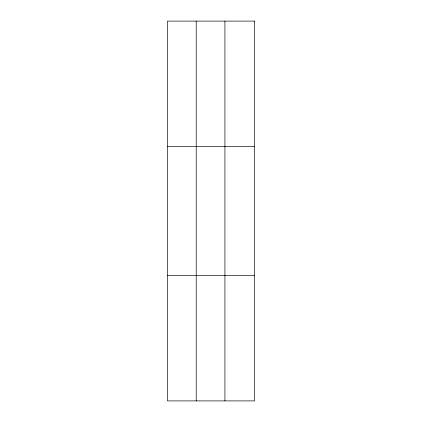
<?xml version="1.0" encoding="UTF-8"?>
<svg xmlns="http://www.w3.org/2000/svg" width="422" height="422" viewBox="0 0 422 422"><rect width="100%" height="100%" fill="white"/><g stroke="black" fill="none" stroke-linecap="round" stroke-linejoin="round"><path stroke-width="0.63" d="M196.204 21.1L196.204 400.9M224.926 21.1L224.926 400.9M167.476 146.434L254.524 146.434M167.476 275.566L254.524 275.566M254.524 21.1L254.524 400.9L167.476 400.9L167.476 21.1L254.524 21.1"/></g></svg>
